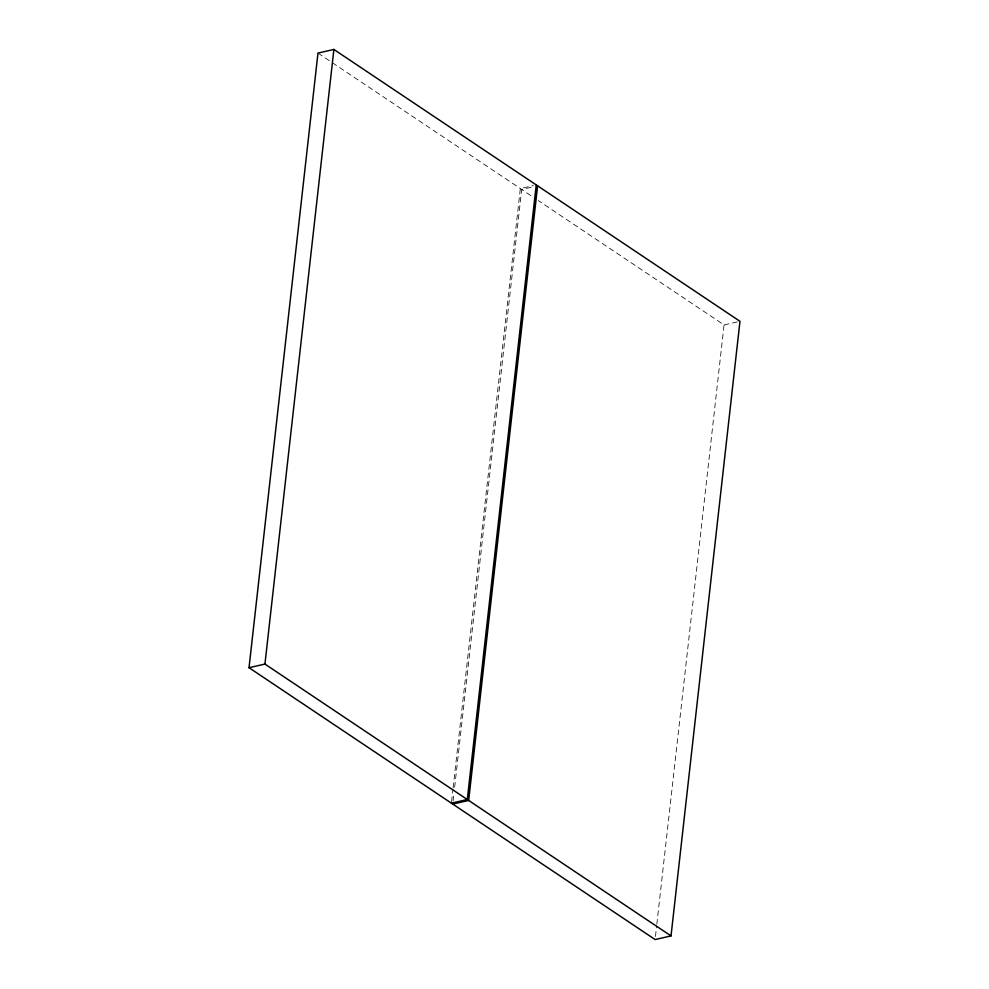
<?xml version="1.0" encoding="UTF-8"?>
<svg xmlns="http://www.w3.org/2000/svg" width="989" height="989" viewBox="0 0 989 989"><rect width="100%" height="100%" fill="white"/><g stroke="black" fill="none" stroke-linecap="round" stroke-linejoin="round"><path stroke-width="0.74" stroke-dasharray="4.95 3.71" d="M451.565 801.646L452.95 789.383M453.123 787.85L520.338 188.553L533.355 185.586M453.098 801.016L453.951 793.351M454.643 787.219L521.697 189.468L534.715 186.488M655.46 936.484L656.659 925.753M656.832 924.221L724.059 324.936L538.313 200.594M724.059 324.936L738.523 321.623M317.976 53.085L533.219 197.182"/><path stroke-width="1.48" d="M249.03 667.699L317.976 53.085L333.886 49.45L739.97 321.301L671.024 935.915L655.114 939.55L249.03 667.699L264.941 664.064L671.024 935.915M264.941 664.064L333.886 49.45M536.248 184.918L467.303 799.532L451.404 803.167M537.596 185.833L468.662 800.447L452.752 804.082"/></g></svg>
